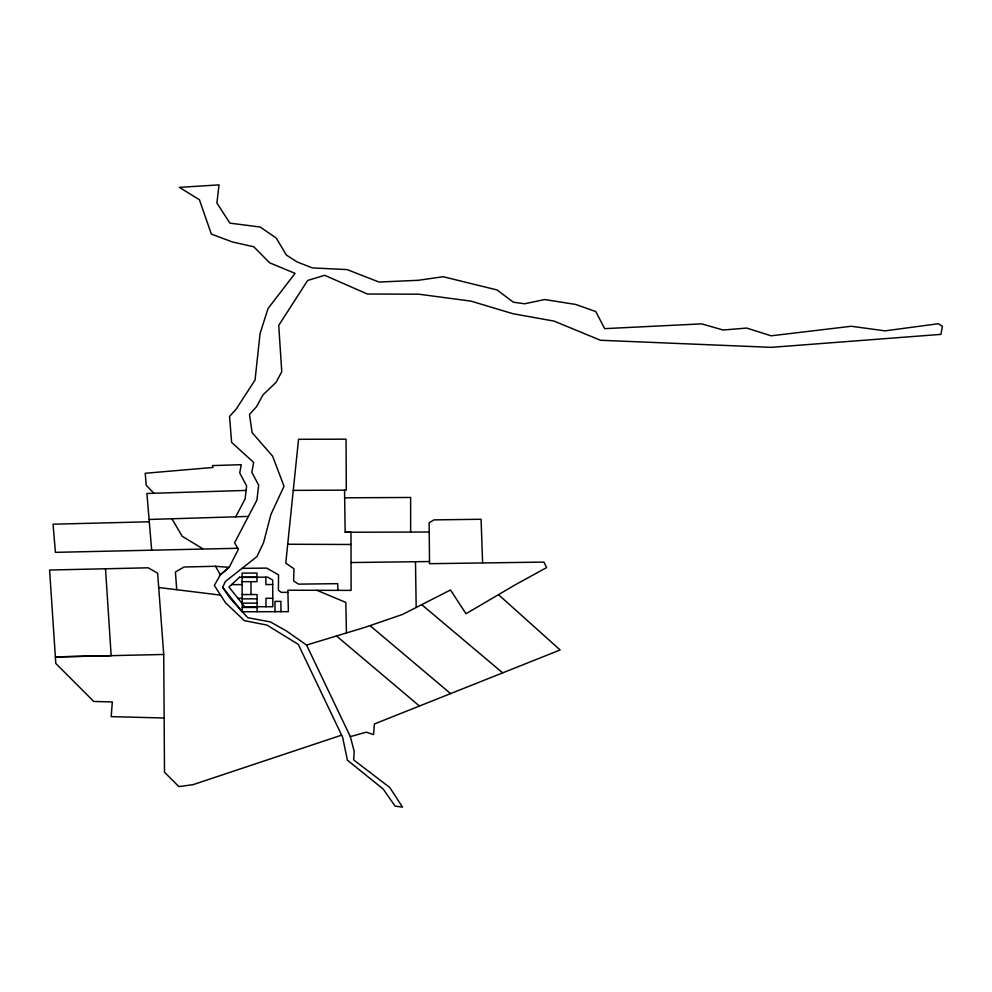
<?xml version="1.0" encoding="UTF-8"?>
<svg xmlns="http://www.w3.org/2000/svg" width="992" height="992" viewBox="0 0 992 992"><rect width="100%" height="100%" fill="white"/><g stroke="black" fill="none" stroke-linecap="round" stroke-linejoin="round"><path stroke-width="1.49" d="M410.626 532.072L410.626 497.463L344.658 497.798L344.571 490.135M153.872 493.247L146.221 485.262L145.216 473.271L213.007 467.455L212.486 465.583L241.242 464.69L239.729 472.936L246.636 485.968L245.123 498.877L235.736 516.82M222.667 587.338L225.296 581.572L256.953 556.586L263.562 542.661L270.928 514.414L284.022 486.254L272.602 456.159L252.104 432.611L249.488 414.445L256.556 406.67L262.942 394.928L276.049 382.379L281.765 371.69L278.727 325.388L307.656 280.451L324.694 275.305L367.338 294.016L418.909 294.202L470.927 301.122L513.248 313.794L554.082 321.098L600.458 340.268L771.33 347.349L940.937 334.378L942.4 326.294L938.37 323.727L884.988 330.869L851.347 326.256L771.168 335.804L746.641 328.067L723.094 330.014L701.629 323.863L604.686 328.65L595.795 311.562L575.72 304.457L544.67 299.534L524.656 303.775L513.41 302.225L497.017 289.937L443.176 276.718L418.24 280.302L379.018 282.038L347.15 269.601L312.344 267.914L297.104 261.913L286.341 255.018L276.284 238.117L260.177 227.019L229.884 223.138L216.901 202.988L219.034 184.872L179.416 187.376L199.417 199.739L211.321 234.062L232.401 241.961L253.803 246.772L269.638 262.818L295.07 273.358L268.063 308.487L260.065 333.523L255.056 380.023L236.183 409.101L229.561 416.454L231.607 442.382L253.642 462.408L251.819 472.266L258.664 485.175L256.916 500.117L234.571 542.798L238.39 549.27L229.251 567.176L220.336 574.852L214.334 585.441L225.469 602.702L244.342 620.645L266.947 625.084L298.294 644.366L342.575 737.155L347.411 760.182L383.222 789.074L395.089 806.112L402.504 807.128L389.757 787.499L353.648 759.897L354.206 751.353L350.312 736.622L306.578 645.06L286.118 630.763L270.332 621.91L247.752 617.681L230.02 598.188L222.667 587.338L242.122 611.754L288.387 611.667L287.854 590.215L351.106 590.401L350.994 532.233L345.166 532.258L344.658 497.798M341.62 735.146L193.043 784.66L178.87 786.606L164.498 772.235L163.73 654.472L157.629 573.215L148.217 567.808L49.6 570.028L55.8 663.474L93.769 701.468L112.319 701.939L111.191 716.633L164.151 717.997M306.578 645.06L365.18 627.279L402.554 614.42L450.504 589.98L465.98 613.738L515.48 584.672L546.642 567.573L543.914 562.092L429.536 563.692L429.127 522.747L434.037 519.882L481.07 519.262L482.608 562.948M350.312 736.622L366.346 732.17L373.525 734.601L374.406 723.974L560.133 649.971L498.517 594.692M246.115 490.42L146.915 493.47L151.64 549.928M149.085 519.473L248.384 516.423M149.284 521.78L53.06 524.198L55.416 552.346L237.807 548.278M215.512 566.283L220.336 574.852L229.053 567.35L215.512 566.283L184.053 567.002L175.41 572.012L176.737 589.719M163.73 654.472L55.341 656.915L111.166 655.662L105.512 568.776M351.056 562.551L429.424 561.546M242.036 568.354L266.699 568.106L278.541 574.864L278.405 590.178L281.207 592.336L287.903 592.36M293.272 490.383L346.307 490.135L346.047 439.171L298.542 439.295L285.758 563.121L293.992 568.776L293.595 580.94L298.53 584.139L337.664 583.668L337.937 590.364M345.166 532.258L429.189 532.022M242.085 577.381L256.965 577.356M242.036 581.684L256.99 581.659L256.94 573.066L242.06 573.091L242.271 611.754M231.558 584.623L242.06 584.598M272.713 584.536L265.868 584.548L265.831 577.17M242.11 594.568L257.052 594.543L257.151 611.729M237.993 598.35L242.135 598.35M272.788 598.288L265.943 598.3L265.992 606.732M242.197 598.87L257.077 598.846M242.222 603.161L257.102 603.136M242.246 607.464L257.126 607.426M287.705 544.248L351.019 544.484M158.695 587.5L220.584 595.126M316.882 590.302L345.836 602.429L346.431 632.97M202.566 548.638L182.193 536.275L171.901 518.779M421.712 604.661L502.684 672.861M370.016 625.617L450.604 693.606M336.499 635.984L419.442 706.031M415.487 561.732L416.181 607.476M280.959 611.68L280.91 601.375L274.958 601.388L275.007 611.692M250.976 581.672L251.038 594.555M239.531 577.22L228.966 587.028L244.702 606.769L272.825 606.72L272.688 580.047L267.642 577.17L239.531 577.22"/></g></svg>
